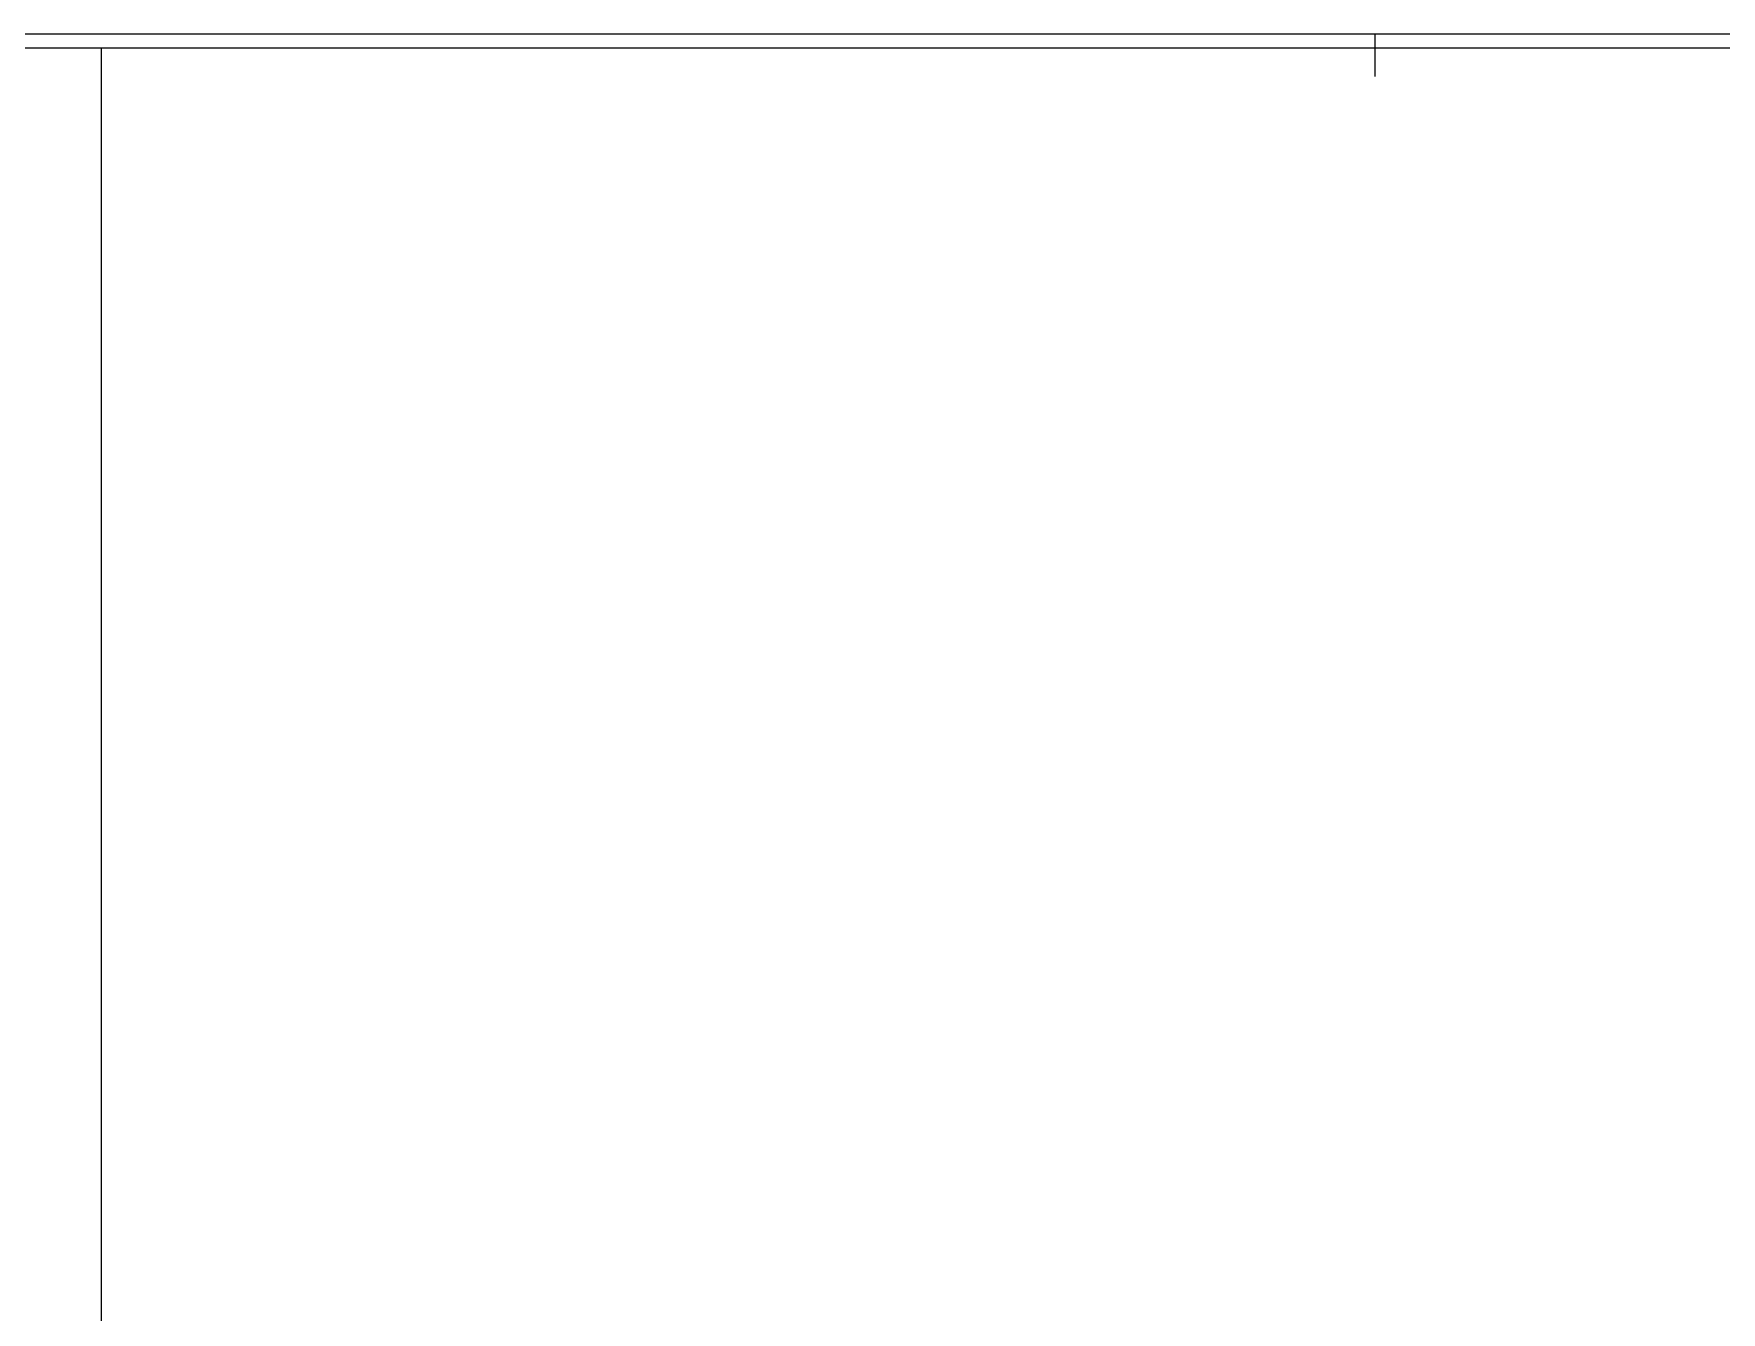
# Model space of a CAD drawing. Header units: millimetres. Extents: x 976 to 9349, y -1578 to 2211.
# Drawn here: x 2850.3 to 2909.6, y 993.4 to 1038.3 of the extents above; entities that cross this region are included whole.
import ezdxf

# ---------------------------------------------------------------- set-up
doc = ezdxf.new("R2010")
doc.units = ezdxf.units.MM
for name, color, linetype in [('Meble', 42, 'Continuous'), ('Płytki', 254, 'Continuous'), ('Ściany', 7, 'Continuous')]:
    doc.layers.add(name, color=color, linetype=linetype)

# ---------------------------------------------------------------- blocks, each defined once
blk = doc.blocks.new('Z$W@#22483')
blk.add_line((0, 257.2), (237.3, 257.2))

msp = doc.modelspace()

# ---------------------------------------------------------------- linework, layer by layer
at = {"layer": 'Meble'}
msp.add_line((2897.472, 1036.85), (2897.472, 1038.35), dxfattribs=at)
at = {"layer": 'Płytki'}
for p, q in [((2732.672, 1037.85), (2967.972, 1037.85)), ((2733.172, 1038.35), (2967.472, 1038.35)), ((2852.672, 1037.85), (2852.672, 901.65))]:
    msp.add_line(p, q, dxfattribs=at)

# ---------------------------------------------------------------- block references
at = {"layer": 'Ściany'}
msp.add_blockref('Z$W@#22483', (2731.672, 781.15), dxfattribs=at)

doc.saveas('drawing.dxf')
